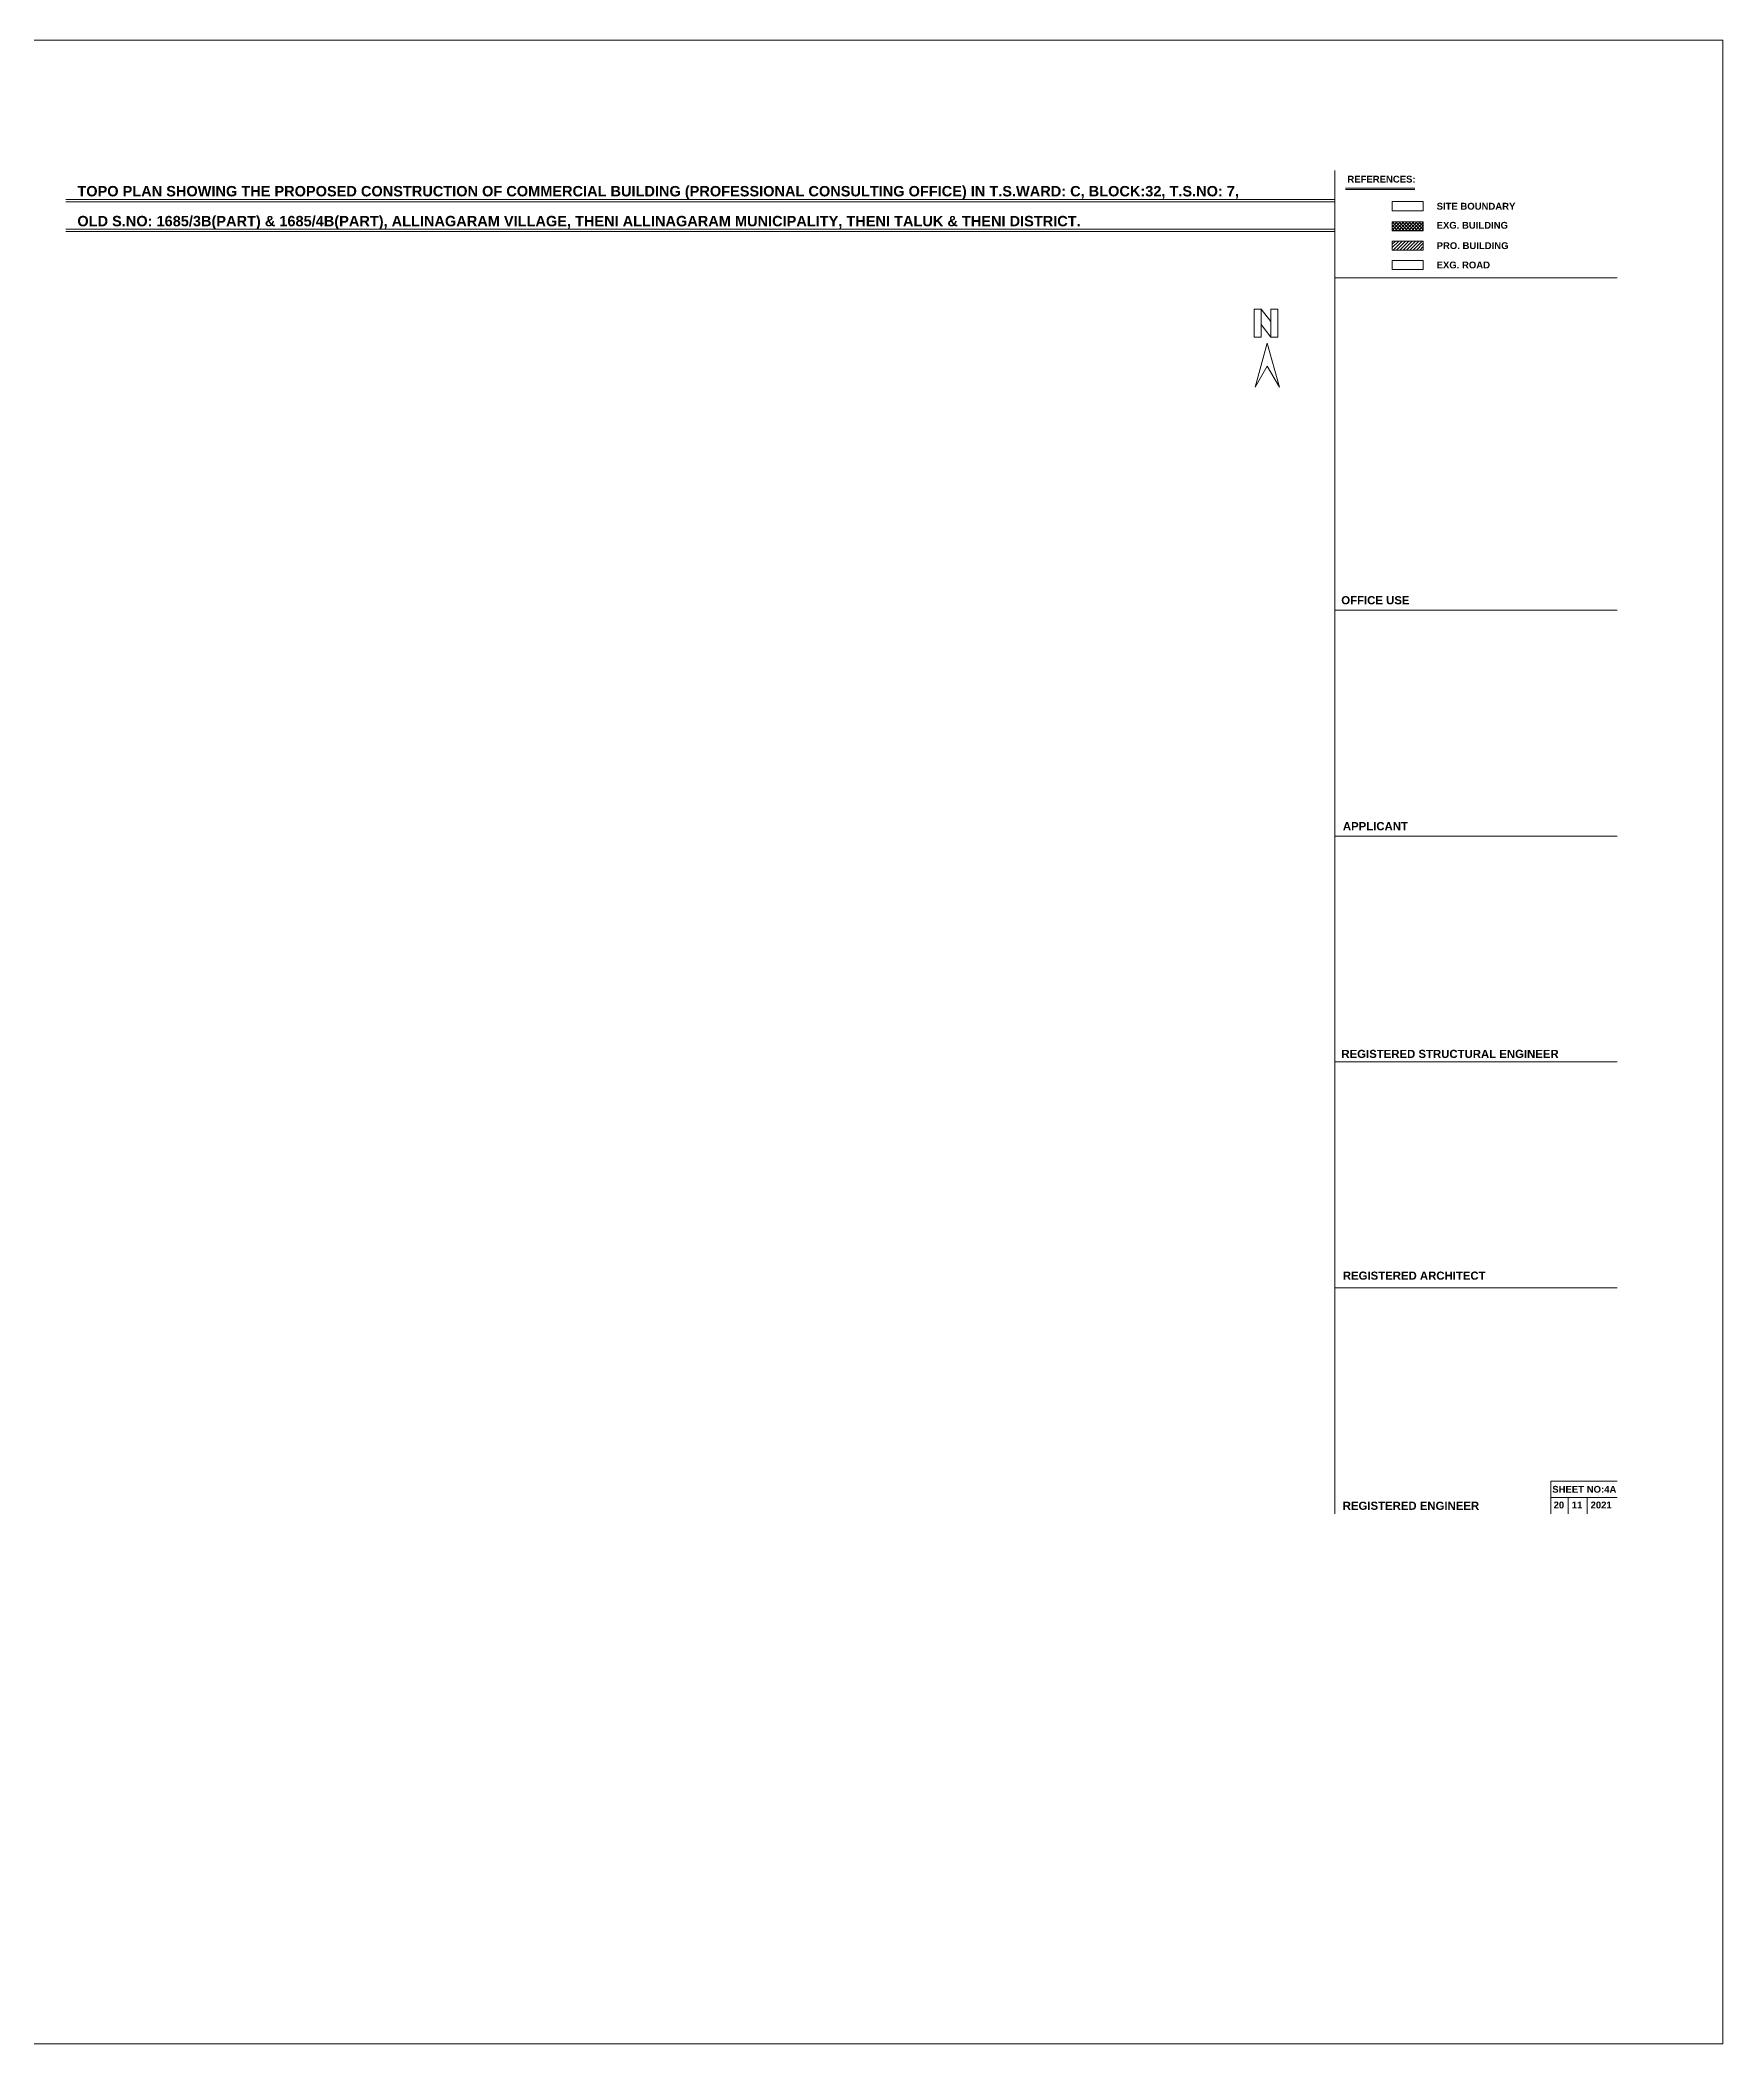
# Model space of a CAD drawing. Header units: metres. Extents: x -1558670 to -1556515, y 43632 to 45317.
# Drawn here: x -1557930 to -1556515, y 43632 to 45317 of the extents above; entities that cross this region are included whole.
import ezdxf
from ezdxf.enums import TextEntityAlignment as Align

# ---------------------------------------------------------------- set-up
doc = ezdxf.new("R2010")
doc.units = ezdxf.units.M
doc.header["$LTSCALE"] = 750
doc.header["$MEASUREMENT"] = 0
doc.layers.get('0').update_dxf_attribs({"lineweight": 5})
doc.styles.add('Ar Bold', font='arialbd.ttf', dxfattribs={"height": 0.5})

# ---------------------------------------------------------------- blocks, each defined once
blk = doc.blocks.new('North')
at = {"color": 3}
for p, q in [((-0.68, -0.36), (-0.68, 1.24)), ((-0.68, 1.24), (-0.28, 1.24)), ((-0.28, -0.36), (-0.28, 1.24)), ((-0.28, 1.24), (0.28, 0.52)), ((0.28, -0.36), (0.28, 1.24)), ((0.28, 1.24), (0.68, 1.24)), ((0.68, -0.36), (0.68, 1.24)), ((-0.28, 0.36), (0.28, -0.36)), ((-0.68, -0.36), (-0.28, -0.36)), ((0.28, -0.36), (0.68, -0.36))]:
    blk.add_line(p, q, dxfattribs=at)
at = {"color": 1}
for p, q in [((-0.63, -3.23), (0.07, -0.72)), ((0.77, -3.23), (0.07, -0.72)), ((0.07, -2.02), (-0.63, -3.23)), ((0.07, -2.02), (0.77, -3.23))]:
    blk.add_line(p, q, dxfattribs=at)

msp = doc.modelspace()

# ---------------------------------------------------------------- hatches: boundary and pattern name
h = msp.add_hatch()
h.set_pattern_fill('ANSI37', color=8, scale=15.83)
h.set_pattern_definition([(45, (-1571621.0434, 53012.4865), (-1.39918754, 1.39918754), []), (135, (-1571621.0434, 53012.4865), (-1.39918754, -1.39918754), [])])
h.paths.add_polyline_path([(-1556793.117, 45163.834), (-1556793.117, 45156.166), (-1556767.054, 45156.166), (-1556767.054, 45163.834)])
h = msp.add_hatch()
h.set_pattern_fill('ANSI31', color=8, scale=15.83)
h.set_pattern_definition([(45, (-1569490.2804, 53681.752), (-1.39918754, 1.39918754), [])])
h.paths.add_polyline_path([(-1556793.117, 45139.93), (-1556767.054, 45139.93), (-1556767.054, 45147.598), (-1556793.117, 45147.598)])

# ---------------------------------------------------------------- linework, layer by layer
at = {"color": 5}
for p, q in [((-1556841.356, 44077.591), (-1556841.356, 45206.861)), ((-1556841.356, 45116.534), (-1556604.087, 45116.534)), ((-1556841.356, 44837.321), (-1556604.087, 44837.321)), ((-1556841.356, 44647.389), (-1556604.087, 44647.389)), ((-1556841.356, 44457.456), (-1556604.087, 44457.456)), ((-1556841.356, 44267.523), (-1556604.087, 44267.523))]:
    msp.add_line(p, q, dxfattribs=at)
at = {"color": 6}
for p, q in [((-1557908.502, 45182.628), (-1556841.356, 45182.628)), ((-1557908.502, 45180.628), (-1556841.356, 45180.628)), ((-1556832.299, 45192.125), (-1556774.148, 45192.125)), ((-1556832.299, 45190.849), (-1556774.148, 45190.849)), ((-1557908.502, 45157.473), (-1556841.356, 45157.473)), ((-1557908.502, 45155.473), (-1556841.356, 45155.473)), ((-1556659.818, 44105.063), (-1556659.818, 44077.591)), ((-1556659.818, 44105.063), (-1556604.087, 44105.063)), ((-1556659.818, 44091.327), (-1556604.087, 44091.327)), ((-1556645.188, 44091.327), (-1556645.188, 44077.591)), ((-1556629.342, 44091.327), (-1556629.342, 44077.591))]:
    msp.add_line(p, q, dxfattribs=at)
for points in [[(-1556515.055, 45316.533), (-1558670.465, 45316.533), (-1558670.465, 43631.977), (-1556515.055, 43631.977)], [(-1556793.117, 45180.758), (-1556767.054, 45180.758), (-1556767.054, 45173.09), (-1556793.117, 45173.09)], [(-1556793.117, 45163.834), (-1556767.054, 45163.834), (-1556767.054, 45156.166), (-1556793.117, 45156.166)], [(-1556793.117, 45147.598), (-1556767.054, 45147.598), (-1556767.054, 45139.93), (-1556793.117, 45139.93)], [(-1556793.117, 45131.362), (-1556767.054, 45131.362), (-1556767.054, 45123.694), (-1556793.117, 45123.694)]]:
    msp.add_lwpolyline(points, close=True)

# ---------------------------------------------------------------- block references
at = {"color": 44, "xscale": 14.69626317274133, "yscale": 14.69626317274133, "zscale": 14.69626317274133}
msp.add_blockref('North', (-1556899.194, 45072.185), dxfattribs=at)

# ---------------------------------------------------------------- texts
at = {"style": 'Ar Bold'}
for s, height, p in [('REFERENCES:', 5.72939, (-1556830.845, 45196.751)), ('  TOPO PLAN SHOWING THE PROPOSED CONSTRUCTION OF COMMERCIAL BUILDING (PROFESSIONAL CONSULTING OFFICE) IN T.S.WARD: C, BLOCK:32, T.S.NO: 7, ', 8.75268, (-1557905.494, 45185.13)), ('SITE BOUNDARY', 5.72939, (-1556755.802, 45173.982)), ('  OLD S.NO: 1685/3B(PART) & 1685/4B(PART), ALLINAGARAM VILLAGE, THENI ALLINAGARAM MUNICIPALITY, THENI TALUK & THENI DISTRICT.    ', 8.75268, (-1557905.494, 45159.975)), ('EXG. BUILDING', 5.72939, (-1556755.802, 45157.985)), ('PRO. BUILDING', 5.72939, (-1556755.802, 45140.839)), ('EXG. ROAD', 5.7294, (-1556755.802, 45124.603))]:
    msp.add_text(s, height=height, dxfattribs=at).set_placement(p)
for s, height, p in [('OFFICE USE', 6.8427, (-1556807.271, 44842.216)), ('APPLICANT', 6.8427, (-1556807.271, 44652.283)), ('REGISTERED STRUCTURAL ENGINEER', 6.84269, (-1556744.526, 44460.824)), ('REGISTERED ARCHITECT', 6.84269, (-1556774.642, 44274.422)), ('REGISTERED ENGINEER', 6.84269, (-1556777.384, 44080.959))]:
    msp.add_text(s, height=height, dxfattribs=at).set_placement(p, align=Align.CENTER)
at = {"color": 4, "style": 'Ar Bold'}
for s, height, p in [('SHEET NO:4A', 5.74177, (-1556631.609, 44095.351)), ('20', 5.7418, (-1556652.989, 44082.157)), ('11', 5.7418, (-1556637.704, 44082.157)), ('2021', 5.7418, (-1556617.457, 44082.157))]:
    msp.add_text(s, height=height, dxfattribs=at).set_placement(p, align=Align.CENTER)

doc.saveas('drawing.dxf')
